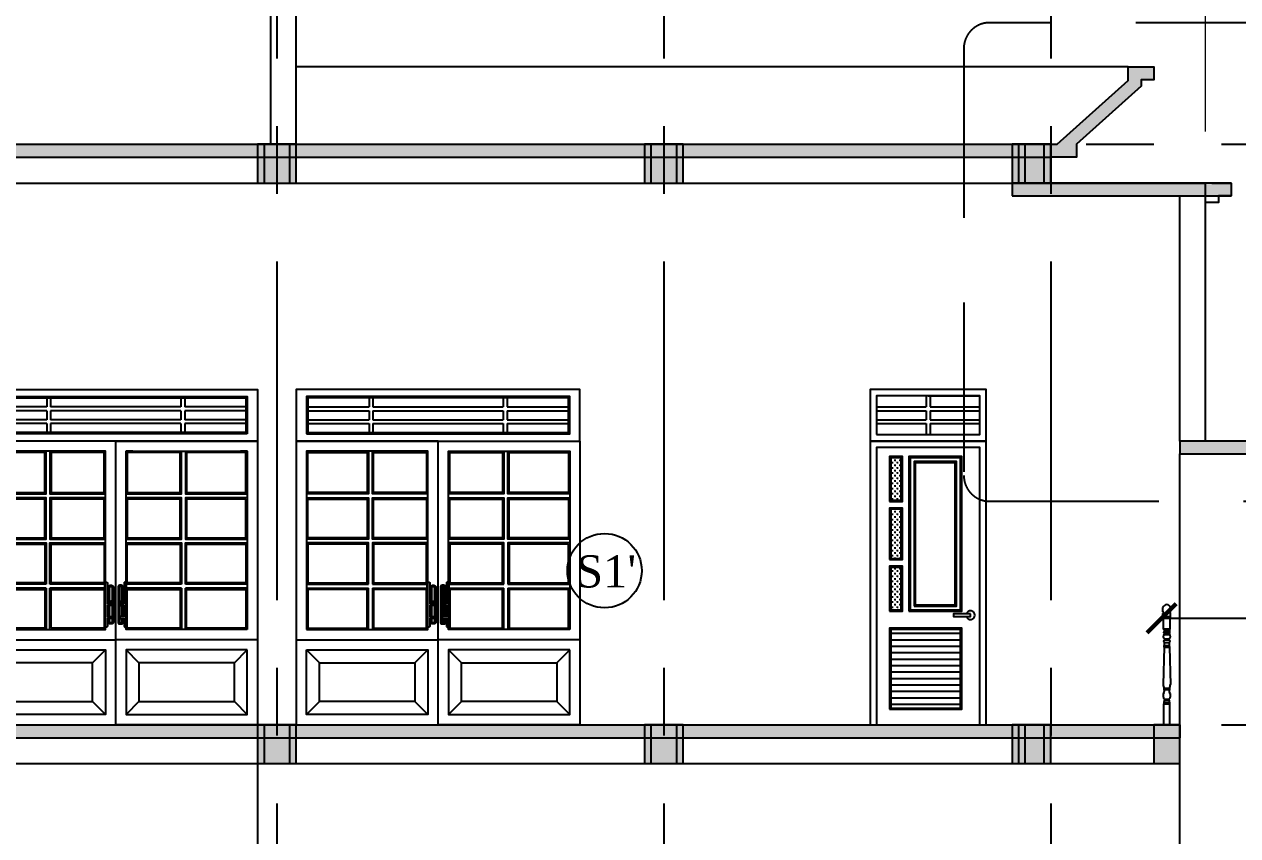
# Model space of a CAD drawing. Header units: inches. Extents: x 452443 to 881249, y 975131 to 1198310.
# Drawn here: x 753902 to 763311, y 1046851 to 1053141 of the extents above; entities that cross this region are included whole.
import ezdxf

# ---------------------------------------------------------------- set-up
doc = ezdxf.new("R2010")
doc.units = ezdxf.units.IN
doc.header["$LTSCALE"] = 3.5
doc.header["$MEASUREMENT"] = 0
doc.linetypes.add('CENTER', pattern=[2, 1.25, -0.25, 0.25, -0.25])
doc.linetypes.add('HIDDEN', pattern=[0.375, 0.25, -0.125])
for name, color, linetype in [('cot', 1, 'Continuous'), ('cotnha', 1, 'Continuous'), ('CUA', 4, 'Continuous'), ('HA', 8, 'Continuous'), ('hatch', 4, 'Continuous'), ('NCUAMANH', 32, 'Continuous'), ('Netthay_126', 126, 'Continuous'), ('phong', 2, 'Continuous'), ('thuocdo', 3, 'Continuous'), ('Truc', 252, 'Continuous'), ('Vat dung 2', 9, 'Continuous'), ('VATLIEU', 35, 'Continuous')]:
    doc.layers.add(name, color=color, linetype=linetype)
doc.styles.add('CHUGHICHU', font='VTIMESN0.TTF')
doc.styles.add('romand', font='romand.shx')
doc.styles.get("Standard").update_dxf_attribs({"font": 'times.ttf'})
doc.dimstyles.new('50', dxfattribs={"dimscale": 75, "dimtxt": 2.5, "dimasz": 30, "dimexe": 2, "dimexo": 0, "dimgap": 1, "dimtad": 1, "dimdec": 0, "dimdsep": 46, "dimtxsty": 'CHUGHICHU', "dimblk": 'ARCHTICK', "dimcen": 1.5, "dimdle": 2, "dimclrd": 256, "dimclre": 256, "dimclrt": 7, "dimadec": 0, "dimazin": 0, "dimtfac": 1, "dimtdec": 0, "dimtofl": 0, "dimtmove": 2, "dimatfit": 3, "dimldrblk": 'ARCHTICK', "dimfxl": 1, "dimtolj": 1, "dimtzin": 0, "dimlwd": -1, "dimlwe": -1, "dimarcsym": 0})
doc.dimstyles.new('TL100', dxfattribs={"dimscale": 100, "dimtxt": 2.5, "dimasz": 2, "dimexe": 2, "dimexo": 1, "dimgap": 1, "dimtad": 1, "dimdec": 0, "dimzin": 0, "dimdsep": 46, "dimtxsty": 'romand', "dimblk": 'ARCHTICK', "dimcen": 2, "dimdle": 2, "dimclrd": 256, "dimclre": 256, "dimclrt": 7, "dimadec": 0, "dimazin": 0, "dimtfac": 0.004, "dimtdec": 0, "dimtmove": 2, "dimatfit": 3, "dimfxl": 1, "dimtolj": 1, "dimtzin": 0, "dimlwd": 20, "dimlwe": 20, "dimarcsym": 1})

# ---------------------------------------------------------------- blocks, each defined once
blk = doc.blocks.new('_ArchTick')
at = {"color": 0, "linetype": 'ByBlock', "const_width": 0.15}
blk.add_lwpolyline([(-0.5, -0.5), (0.5, 0.5)], dxfattribs=at)
blk = doc.blocks.new('*D2533')
at = {"layer": 'DEFPOINTS', "color": 0}
for p in [(763860.5, 1055124.2), (763860.5, 1052710.4), (763060.5, 1052210.4)]:
    blk.add_point(p, dxfattribs=at)
at = {"layer": 'thuocdo', "linetype": 'Continuous', "lineweight": 20}
for p, q in [((763060.5, 1052310.4), (763060.5, 1055324.2)), ((763860.5, 1052810.4), (763860.5, 1055324.2)), ((762860.5, 1055124.2), (764060.5, 1055124.2))]:
    blk.add_line(p, q, dxfattribs=at)
at = {"layer": 'thuocdo', "lineweight": 20, "xscale": 200, "yscale": 200, "zscale": 200, "rotation": 180}
blk.add_blockref('_ArchTick', (763060.5, 1055124.2), dxfattribs=at)
at = {"layer": 'thuocdo', "lineweight": 20, "xscale": 200, "yscale": 200, "zscale": 200}
blk.add_blockref('_ArchTick', (763860.5, 1055124.2), dxfattribs=at)
at = {"layer": 'thuocdo', "color": 7, "insert": (763460.5, 1055599.2), "char_height": 250, "attachment_point": 5, "style": 'romand'}
blk.add_mtext('\\A1;800', dxfattribs=at)
blk = doc.blocks.new('DI2200x2600')
at = {"layer": 'Vat dung 2', "ltscale": 15}
h = blk.add_hatch(color=256, dxfattribs=at)
edge = h.paths.add_edge_path()
edge.add_line((-64.9, 824.1), (-64.9, 764.1))
edge.add_ellipse((-72.4, 764.1), major_axis=(-5.3, 5.3), ratio=1, start_angle=135, end_angle=225, ccw=False)
edge.add_line((-72.4, 756.6), (-77.4, 756.6))
edge.add_ellipse((-77.4, 764.1), major_axis=(-5.3, 5.3), ratio=1, start_angle=45, end_angle=135, ccw=False)
edge.add_line((-84.9, 764.1), (-84.9, 1099.1))
edge.add_ellipse((-77.4, 1099.1), major_axis=(-5.3, 5.3), ratio=1, start_angle=-45, end_angle=45, ccw=False)
edge.add_line((-77.4, 1106.6), (-72.4, 1106.6))
edge.add_ellipse((-72.4, 1099.1), major_axis=(5.3, 5.3), ratio=1, start_angle=315, end_angle=405, ccw=False)
edge.add_line((-64.9, 1099.1), (-64.9, 939.1))
edge.add_line((-64.9, 939.1), (-36.8, 939.1))
edge.add_ellipse((-36.8, 934.1), major_axis=(-3.54, 3.54), ratio=1, start_angle=225, end_angle=315, ccw=False)
edge.add_line((-31.8, 934.1), (-31.8, 929.1))
edge.add_ellipse((-36.8, 929.1), major_axis=(3.54, 3.54), ratio=1, start_angle=225, end_angle=315, ccw=False)
edge.add_line((-36.8, 924.1), (-64.9, 924.1))
edge.add_line((-64.9, 924.1), (-64.9, 839.1))
edge.add_line((-64.9, 839.1), (-36.8, 839.1))
edge.add_ellipse((-36.8, 834.1), major_axis=(-3.54, 3.54), ratio=1, start_angle=225, end_angle=315, ccw=False)
edge.add_line((-31.8, 834.1), (-31.8, 829.1))
edge.add_ellipse((-36.8, 829.1), major_axis=(3.54, 3.54), ratio=1, start_angle=225, end_angle=315, ccw=False)
edge.add_line((-36.8, 824.1), (-64.9, 824.1))
h = blk.add_hatch(color=256, dxfattribs=at)
edge = h.paths.add_edge_path()
edge.add_ellipse((-32.8, 1066.6), major_axis=(3.54, 3.54), ratio=1, start_angle=315, end_angle=405)
edge.add_line((-32.8, 1071.6), (-42.8, 1071.6))
edge.add_ellipse((-42.8, 1066.6), major_axis=(-3.54, 3.54), ratio=1, start_angle=-45, end_angle=45)
edge.add_line((-47.8, 1066.6), (-47.8, 950.9))
edge.add_line((-47.8, 950.9), (-45.4, 950.9))
edge.add_ellipse((-37.8, 950.9), major_axis=(5.34, 5.34), ratio=1, start_angle=-45, end_angle=135, ccw=False)
edge.add_line((-30.3, 950.9), (-27.8, 950.9))
edge.add_line((-27.8, 950.9), (-27.8, 1066.6))
h = blk.add_hatch(color=256, dxfattribs=at)
edge = h.paths.add_edge_path()
edge.add_ellipse((32.8, 1066.6), major_axis=(-3.54, 3.54), ratio=1, start_angle=-45, end_angle=45, ccw=False)
edge.add_line((32.8, 1071.6), (42.8, 1071.6))
edge.add_ellipse((42.8, 1066.6), major_axis=(3.54, 3.54), ratio=1, start_angle=315, end_angle=405, ccw=False)
edge.add_line((47.8, 1066.6), (47.8, 950.9))
edge.add_line((47.8, 950.9), (45.4, 950.9))
edge.add_ellipse((37.8, 950.9), major_axis=(-5.34, 5.34), ratio=1, start_angle=225, end_angle=405)
edge.add_line((30.3, 950.9), (27.8, 950.9))
edge.add_line((27.8, 950.9), (27.8, 1066.6))
h = blk.add_hatch(color=256, dxfattribs=at)
edge = h.paths.add_edge_path()
edge.add_line((64.9, 824.1), (64.9, 764.1))
edge.add_ellipse((72.4, 764.1), major_axis=(5.3, 5.3), ratio=1, start_angle=135, end_angle=225)
edge.add_line((72.4, 756.6), (77.4, 756.6))
edge.add_ellipse((77.4, 764.1), major_axis=(5.3, 5.3), ratio=1, start_angle=225, end_angle=315)
edge.add_line((84.9, 764.1), (84.9, 1099.1))
edge.add_ellipse((77.4, 1099.1), major_axis=(5.3, 5.3), ratio=1, start_angle=315, end_angle=405)
edge.add_line((77.4, 1106.6), (72.4, 1106.6))
edge.add_ellipse((72.4, 1099.1), major_axis=(-5.3, 5.3), ratio=1, start_angle=-45, end_angle=45)
edge.add_line((64.9, 1099.1), (64.9, 939.1))
edge.add_line((64.9, 939.1), (36.8, 939.1))
edge.add_ellipse((36.8, 934.1), major_axis=(3.54, 3.54), ratio=1, start_angle=45, end_angle=135)
edge.add_line((31.8, 934.1), (31.8, 929.1))
edge.add_ellipse((36.8, 929.1), major_axis=(-3.54, 3.54), ratio=1, start_angle=45, end_angle=135)
edge.add_line((36.8, 924.1), (64.9, 924.1))
edge.add_line((64.9, 924.1), (64.9, 839.1))
edge.add_line((64.9, 839.1), (36.8, 839.1))
edge.add_ellipse((36.8, 834.1), major_axis=(3.54, 3.54), ratio=1, start_angle=45, end_angle=135)
edge.add_line((31.8, 834.1), (31.8, 829.1))
edge.add_ellipse((36.8, 829.1), major_axis=(-3.54, 3.54), ratio=1, start_angle=45, end_angle=135)
edge.add_line((36.8, 824.1), (64.9, 824.1))
h = blk.add_hatch(color=256, dxfattribs=at)
edge = h.paths.add_edge_path()
edge.add_line((-27.8, 950.9), (-30.3, 950.9))
edge.add_ellipse((-37.8, 950.9), major_axis=(5.34, 5.34), ratio=1, start_angle=135, end_angle=315, ccw=False)
edge.add_line((-45.4, 950.9), (-47.8, 950.9))
edge.add_line((-47.8, 950.9), (-47.8, 939.1))
edge.add_line((-47.8, 939.1), (-36.8, 939.1))
edge.add_ellipse((-36.8, 934.1), major_axis=(-3.54, 3.54), ratio=1, start_angle=225, end_angle=315, ccw=False)
edge.add_line((-31.8, 934.1), (-31.8, 929.1))
edge.add_ellipse((-36.8, 929.1), major_axis=(3.54, 3.54), ratio=1, start_angle=225, end_angle=315, ccw=False)
edge.add_line((-36.8, 924.1), (-47.8, 924.1))
edge.add_line((-47.8, 924.1), (-47.8, 839.1))
edge.add_line((-47.8, 839.1), (-36.8, 839.1))
edge.add_ellipse((-36.8, 834.1), major_axis=(-3.54, 3.54), ratio=1, start_angle=225, end_angle=315, ccw=False)
edge.add_line((-31.8, 834.1), (-31.8, 829.1))
edge.add_ellipse((-36.8, 829.1), major_axis=(3.54, 3.54), ratio=1, start_angle=225, end_angle=315, ccw=False)
edge.add_line((-36.8, 824.1), (-47.8, 824.1))
edge.add_line((-47.8, 824.1), (-47.8, 796.6))
edge.add_ellipse((-42.8, 796.6), major_axis=(3.54, 3.54), ratio=1, start_angle=135, end_angle=225)
edge.add_line((-42.8, 791.6), (-32.8, 791.6))
edge.add_ellipse((-32.8, 796.6), major_axis=(-3.54, 3.54), ratio=1, start_angle=135, end_angle=225)
edge.add_line((-27.8, 796.6), (-27.8, 950.9))
h = blk.add_hatch(color=256, dxfattribs=at)
edge = h.paths.add_edge_path()
edge.add_line((27.8, 950.9), (30.3, 950.9))
edge.add_ellipse((37.8, 950.9), major_axis=(-5.34, 5.34), ratio=1, start_angle=45, end_angle=225)
edge.add_line((45.4, 950.9), (47.8, 950.9))
edge.add_line((47.8, 950.9), (47.8, 939.1))
edge.add_line((47.8, 939.1), (36.8, 939.1))
edge.add_ellipse((36.8, 934.1), major_axis=(3.54, 3.54), ratio=1, start_angle=45, end_angle=135)
edge.add_line((31.8, 934.1), (31.8, 929.1))
edge.add_ellipse((36.8, 929.1), major_axis=(-3.54, 3.54), ratio=1, start_angle=45, end_angle=135)
edge.add_line((36.8, 924.1), (47.8, 924.1))
edge.add_line((47.8, 924.1), (47.8, 839.1))
edge.add_line((47.8, 839.1), (36.8, 839.1))
edge.add_ellipse((36.8, 834.1), major_axis=(3.54, 3.54), ratio=1, start_angle=45, end_angle=135)
edge.add_line((31.8, 834.1), (31.8, 829.1))
edge.add_ellipse((36.8, 829.1), major_axis=(-3.54, 3.54), ratio=1, start_angle=45, end_angle=135)
edge.add_line((36.8, 824.1), (47.8, 824.1))
edge.add_line((47.8, 824.1), (47.8, 796.6))
edge.add_ellipse((42.8, 796.6), major_axis=(-3.54, 3.54), ratio=1, start_angle=135, end_angle=225, ccw=False)
edge.add_line((42.8, 791.6), (32.8, 791.6))
edge.add_ellipse((32.8, 796.6), major_axis=(3.54, 3.54), ratio=1, start_angle=135, end_angle=225, ccw=False)
edge.add_line((27.8, 796.6), (27.8, 950.9))
blk.add_lwpolyline([(-1010, 2265), (1010, 2265), (1010, 2535), (-1010, 2535)], close=True, dxfattribs=at)
for points in [[(-1010, 2110), (-550, 2110), (-550, 1800), (-1010, 1800), (-1010, 2110)], [(-90, 1800), (-500, 1800), (-500, 2110), (-90, 2110), (-90, 1800)], [(90, 2110), (500, 2110), (500, 1800), (90, 1800), (90, 2110)], [(1010, 1800), (550, 1800), (550, 2110), (1010, 2110), (1010, 1800)], [(-1010, 1750), (-550, 1750), (-550, 1450), (-1010, 1450), (-1010, 1750)], [(-90, 1450), (-500, 1450), (-500, 1750), (-90, 1750), (-90, 1450)], [(90, 1750), (500, 1750), (500, 1450), (90, 1450), (90, 1750)], [(1010, 1450), (550, 1450), (550, 1750), (1010, 1750), (1010, 1450)], [(-550, 1100), (-550, 1400), (-1010, 1400), (-1010, 1100), (-550, 1100)], [(-90, 1400), (-500, 1400), (-500, 1100), (-90, 1100), (-90, 1400)], [(500, 1100), (500, 1400), (90, 1400), (90, 1100), (500, 1100)], [(1010, 1400), (550, 1400), (550, 1100), (1010, 1100), (1010, 1400)], [(-550, 750), (-550, 1050), (-1010, 1050), (-1010, 750), (-550, 750)], [(-90, 1050), (-500, 1050), (-500, 750), (-90, 750), (-90, 1050)], [(500, 750), (500, 1050), (90, 1050), (90, 750), (500, 750)], [(1010, 1050), (550, 1050), (550, 750), (1010, 750), (1010, 1050)], [(-57.8, 839.1), (-57.8, 924.1)], [(-47.8, 839.1), (-47.8, 924.1)], [(47.8, 839.1), (47.8, 924.1)], [(57.8, 839.1), (57.8, 924.1)]]:
    blk.add_lwpolyline(points, dxfattribs=at)
for points in [[(-64.9, 939.1), (-36.8, 939.1, -0.414214), (-31.8, 934.1), (-31.8, 929.1, -0.414214), (-36.8, 924.1), (-64.9, 924.1), (-64.9, 839.1), (-36.8, 839.1, -0.414214), (-31.8, 834.1), (-31.8, 829.1, -0.414214), (-36.8, 824.1), (-64.9, 824.1), (-64.9, 764.1, -0.414214), (-72.4, 756.6), (-77.4, 756.6, -0.414214), (-84.9, 764.1), (-84.9, 1099.1, -0.414214), (-77.4, 1106.6), (-72.4, 1106.6, -0.414214), (-64.9, 1099.1)], [(64.9, 939.1), (36.8, 939.1, 0.414214), (31.8, 934.1), (31.8, 929.1, 0.414214), (36.8, 924.1), (64.9, 924.1), (64.9, 839.1), (36.8, 839.1, 0.414214), (31.8, 834.1), (31.8, 829.1, 0.414214), (36.8, 824.1), (64.9, 824.1), (64.9, 764.1, 0.414214), (72.4, 756.6), (77.4, 756.6, 0.414214), (84.9, 764.1), (84.9, 1099.1, 0.414214), (77.4, 1106.6), (72.4, 1106.6, 0.414214), (64.9, 1099.1)]]:
    blk.add_lwpolyline(points, format="xyb", close=True, dxfattribs=at)
for points in [[(-57.8, 939.1), (-57.8, 1066.6, -0.414214), (-42.8, 1081.6), (-32.8, 1081.6, -0.414214), (-17.8, 1066.6), (-17.8, 796.6, -0.414214), (-32.8, 781.6), (-42.8, 781.6, -0.414214), (-57.8, 796.6), (-57.8, 824.1)], [(-47.8, 939.1), (-47.8, 1066.6, -0.414214), (-42.8, 1071.6), (-32.8, 1071.6, -0.414214), (-27.8, 1066.6), (-27.8, 796.6, -0.414214), (-32.8, 791.6), (-42.8, 791.6, -0.414214), (-47.8, 796.6), (-47.8, 824.1)], [(57.8, 939.1), (57.8, 1066.6, 0.414214), (42.8, 1081.6), (32.8, 1081.6, 0.414214), (17.8, 1066.6), (17.8, 796.6, 0.414214), (32.8, 781.6), (42.8, 781.6, 0.414214), (57.8, 796.6), (57.8, 824.1)], [(47.8, 939.1), (47.8, 1066.6, 0.414214), (42.8, 1071.6), (32.8, 1071.6, 0.414214), (27.8, 1066.6), (27.8, 796.6, 0.414214), (32.8, 791.6), (42.8, 791.6, 0.414214), (47.8, 796.6), (47.8, 824.1)]]:
    blk.add_lwpolyline(points, format="xyb", dxfattribs=at)
for centre, radius in [((-37.8, 950.9), 7.56), ((-37.8, 950.9), 4.56), ((37.8, 950.9), 7.56), ((37.8, 950.9), 4.56)]:
    blk.add_circle(centre, radius, dxfattribs=at)
at = {"layer": 'VATLIEU', "ltscale": 15}
for p, q in [((-535, 2545), (-535, 2465)), ((-505, 2545), (-505, 2465)), ((505, 2545), (505, 2465)), ((535, 2545), (535, 2465)), ((-1020, 2465), (-535, 2465)), ((-505, 2465), (505, 2465)), ((535, 2465), (1020, 2465)), ((-1020, 2435), (-535, 2435)), ((-1020, 2365), (-535, 2365)), ((-535, 2435), (-535, 2365)), ((-505, 2435), (-505, 2365)), ((-505, 2435), (505, 2435)), ((-505, 2365), (505, 2365)), ((505, 2435), (505, 2365)), ((535, 2435), (535, 2365)), ((535, 2435), (1020, 2435)), ((535, 2365), (1020, 2365)), ((-1020, 2335), (-535, 2335)), ((-535, 2335), (-535, 2255)), ((-505, 2335), (505, 2335)), ((-505, 2335), (-505, 2255)), ((505, 2335), (505, 2255)), ((535, 2335), (1020, 2335)), ((535, 2335), (535, 2255)), ((-1020, 1090), (-540, 1090)), ((-1020, 1060), (-540, 1060)), ((-510, 1090), (-80, 1090)), ((-510, 1060), (-80, 1060)), ((80, 1090), (510, 1090)), ((80, 1060), (510, 1060)), ((540, 1090), (1020, 1090)), ((540, 1060), (1020, 1060)), ((-1100, 660), (0, 660)), ((1100, 660), (0, 660)), ((-920, 480), (-1020, 580)), ((-180, 480), (-80, 580)), ((180, 480), (80, 580)), ((920, 480), (1020, 580)), ((-920, 180), (-1020, 80)), ((-180, 180), (-80, 80)), ((180, 180), (80, 80)), ((920, 180), (1020, 80))]:
    blk.add_line(p, q, dxfattribs=at)
for points in [[(-1100, 2200), (1100, 2200), (1100, 2600), (-1100, 2600)], [(-1020, 2255), (1020, 2255), (1020, 2545), (-1020, 2545)], [(-1100, 0), (0, 0), (0, 2200), (-1100, 2200)], [(1100, 0), (0, 0), (0, 2200), (1100, 2200)], [(-1020, 740), (-80, 740), (-80, 2120), (-1020, 2120)], [(1020, 740), (80, 740), (80, 2120), (1020, 2120)], [(-1020, 580), (-80, 580), (-80, 80), (-1020, 80)], [(1020, 580), (80, 580), (80, 80), (1020, 80)], [(-920, 480), (-180, 480), (-180, 180), (-920, 180)], [(180, 480), (920, 480), (920, 180), (180, 180)]]:
    blk.add_lwpolyline(points, close=True, dxfattribs=at)
for points in [[(-1020, 2120), (-966.6, 2120)], [(-540, 2120), (-540, 1790), (-1020, 1790)], [(-80, 1790), (-510, 1790), (-510, 2120)], [(-133.4, 2120), (-80, 2120)], [(510, 2120), (510, 1790), (80, 1790)], [(1020, 1790), (540, 1790), (540, 2120)], [(-1020, 1760), (-540, 1760), (-540, 1440), (-1020, 1440)], [(-80, 1440), (-510, 1440), (-510, 1760), (-80, 1760)], [(80, 1760), (510, 1760), (510, 1440), (80, 1440)], [(1020, 1440), (540, 1440), (540, 1760), (1020, 1760)], [(-540, 1090), (-540, 1410), (-1020, 1410)], [(-80, 1410), (-510, 1410), (-510, 1090)], [(510, 1090), (510, 1410), (80, 1410)], [(1020, 1410), (540, 1410), (540, 1090)], [(-540, 740), (-540, 1060)], [(-510, 1060), (-510, 740)], [(510, 740), (510, 1060)], [(540, 1060), (540, 740)]]:
    blk.add_lwpolyline(points, dxfattribs=at)
blk = doc.blocks.new('cuadi900x2600')
at = {"layer": 'CUA'}
h = blk.add_hatch(dxfattribs=at)
h.set_pattern_fill('ANSI31', color=256, scale=400, angle=315, style=0)
h.set_pattern_definition([(0, (150, 120), (2e-14, 50), [])])
h.paths.add_polyline_path([(700, 739.1), (160, 739.1), (160, 130), (700, 130)])
at = {"layer": 'hatch'}
h = blk.add_hatch(dxfattribs=at)
h.set_pattern_fill('CROSS', color=256, scale=80, style=0)
h.set_pattern_definition([(0, (21608.668, -13677.254), (20, 20), [10, -30]), (90, (21613.668, -13682.254), (-20, 20), [10, -30])])
h.paths.add_polyline_path([(160, 1740.5), (240, 1740.5), (240, 2070.5), (160, 2070.5)])
h.paths.add_polyline_path([(160, 1290.5), (240, 1290.5), (240, 1670.5), (160, 1670.5)])
h.paths.add_polyline_path([(160, 890.5), (240, 890.5), (240, 1220.5), (160, 1220.5)])
at = {"layer": 'CUA'}
for p, q in [((50, 2465), (435, 2465)), ((465, 2465), (850, 2465)), ((50, 2435), (435, 2435)), ((50, 2365), (435, 2365)), ((465, 2435), (850, 2435)), ((465, 2365), (850, 2365)), ((50, 2335), (435, 2335)), ((465, 2335), (850, 2335))]:
    blk.add_line(p, q, dxfattribs=at)
for points in [[(0, 2200), (900, 2200), (900, 2600), (0, 2600)], [(50, 2250), (850, 2250), (850, 2550), (50, 2550)], [(0, 0), (900, 0), (900, 2200), (0, 2200)], [(50, 0), (850, 0), (850, 2150), (50, 2150)], [(150, 1730.5), (250, 1730.5), (250, 2080.5), (150, 2080.5)], [(300, 880.5), (710, 880.5), (710, 2080.5), (300, 2080.5)], [(150, 1280.5), (250, 1280.5), (250, 1680.5), (150, 1680.5)], [(150, 880.5), (250, 880.5), (250, 1230.5), (150, 1230.5)], [(778.4, 859.8), (646.7, 859.8), (646.7, 840.2), (778.4, 840.2)], [(778.4, 859.8), (646.7, 859.8), (646.7, 840.2), (778.4, 840.2)], [(150, 120), (710, 120), (710, 749.1), (150, 749.1)]]:
    blk.add_lwpolyline(points, close=True, dxfattribs=at)
for points in [[(450, 2550), (50, 2550)], [(435, 2550), (435, 2465)], [(450, 2550), (850, 2550)], [(465, 2550), (465, 2465)], [(435, 2435), (435, 2365)], [(465, 2435), (465, 2365)], [(435, 2335), (435, 2250)], [(465, 2335), (465, 2250)]]:
    blk.add_lwpolyline(points, dxfattribs=at)
blk.add_arc((778.4, 850), 33.7, 196.91721, 163.08279, dxfattribs=at)
blk.add_arc((778.4, 850), 33.7, 196.91721, 163.08279, dxfattribs=at)
at = {"layer": 'HA', "ltscale": 50}
for points in [[(160, 1740.5), (240, 1740.5), (240, 2070.5), (160, 2070.5)], [(310, 890.5), (700, 890.5), (700, 2070.5), (310, 2070.5)], [(340, 920.5), (670, 920.5), (670, 2040.5), (340, 2040.5)], [(350, 930.5), (660, 930.5), (660, 2030.5), (350, 2030.5)], [(160, 1290.5), (240, 1290.5), (240, 1670.5), (160, 1670.5)], [(160, 890.5), (240, 890.5), (240, 1220.5), (160, 1220.5)], [(160, 130), (700, 130), (700, 739.1), (160, 739.1)]]:
    blk.add_lwpolyline(points, close=True, dxfattribs=at)

msp = doc.modelspace()

# ---------------------------------------------------------------- hatches: boundary and pattern name
at = {"layer": 'cot'}
h = msp.add_hatch(color=256, dxfattribs=at)
h.dxf.hatch_style = 1
h.paths.add_polyline_path([(761860.5, 1052110.4), (761860.5, 1052210.4), (761911, 1052210.4), (762460.5, 1052704.9), (762460.5, 1052810.4), (762660.5, 1052810.4), (762660.5, 1052710.4), (762560.5, 1052710.4), (762560.5, 1052660.4), (762060.5, 1052210.4), (762060.5, 1052110.4)])
h = msp.add_hatch(color=256, dxfattribs=at)
h.dxf.hatch_style = 1
h.paths.add_polyline_path([(755710.5, 1052210.4), (752960.5, 1052210.4), (752960.5, 1052110.4), (755710.5, 1052110.4)])
h.paths.add_polyline_path([(759810.5, 1052210.4), (756010.5, 1052210.4), (756010.5, 1052110.4), (759810.5, 1052110.4)])
h.paths.add_polyline_path([(761860.5, 1052110.4), (761860.5, 1052210.4), (759810.5, 1052210.4), (759810.5, 1052110.4)])
h = msp.add_hatch(color=256, dxfattribs=at)
h.dxf.hatch_style = 1
h.paths.add_polyline_path([(756010.5, 1052210.4), (755710.5, 1052210.4), (755710.5, 1051910.4), (756010.5, 1051910.4)])
h = msp.add_hatch(color=256, dxfattribs=at)
h.dxf.hatch_style = 1
h.paths.add_polyline_path([(755960.5, 1052210.4), (755760.5, 1052210.4), (755760.5, 1051910.4), (755960.5, 1051910.4)])
h = msp.add_hatch(color=256, dxfattribs=at)
h.dxf.hatch_style = 1
h.paths.add_polyline_path([(759010.5, 1052210.4), (758710.5, 1052210.4), (758710.5, 1051910.4), (759010.5, 1051910.4)])
h = msp.add_hatch(color=256, dxfattribs=at)
h.dxf.hatch_style = 1
h.paths.add_polyline_path([(758960.5, 1052210.4), (758760.5, 1052210.4), (758760.5, 1051910.4), (758960.5, 1051910.4)])
h = msp.add_hatch(color=256, dxfattribs=at)
h.dxf.hatch_style = 1
h.paths.add_polyline_path([(761860.5, 1052210.4), (761560.5, 1052210.4), (761560.5, 1051910.4), (761860.5, 1051910.4)])
h = msp.add_hatch(color=256, dxfattribs=at)
h.dxf.hatch_style = 1
h.paths.add_polyline_path([(761810.5, 1052210.4), (761610.5, 1052210.4), (761610.5, 1051910.4), (761810.5, 1051910.4)])
h = msp.add_hatch(color=256, dxfattribs=at)
h.dxf.hatch_style = 1
h.paths.add_polyline_path([(761860.5, 1052210.4), (761660.5, 1052210.4), (761660.5, 1051910.4), (761860.5, 1051910.4)])
msp.add_hatch(color=256, dxfattribs=at).paths.add_polyline_path([(763060.5, 1051910.4), (761560.5, 1051910.4), (761560.5, 1051810.4), (763060.5, 1051810.4)])
h = msp.add_hatch(color=256, dxfattribs=at)
h.dxf.hatch_style = 1
h.paths.add_polyline_path([(763260.5, 1051910.4), (763110.5, 1051910.4), (763060.5, 1051910.4), (763060.5, 1051810.4), (763260.5, 1051810.4)])
h = msp.add_hatch(color=256, dxfattribs=at)
h.dxf.hatch_style = 1
h.paths.add_polyline_path([(763760.5, 1049910.4), (762860.5, 1049910.4), (762860.5, 1049810.4), (763760.5, 1049810.4)])
h = msp.add_hatch(color=256, dxfattribs=at)
h.dxf.hatch_style = 1
h.paths.add_polyline_path([(752860.5, 1047710.4), (752860.5, 1047610.4)], flags=17)
h.paths.add_polyline_path([(755560.5, 1047710.4), (752860.5, 1047710.4), (752860.5, 1047610.4), (755560.5, 1047610.4)])
h.paths.add_polyline_path([(759160.5, 1047710.4), (755560.5, 1047710.4), (755560.5, 1047610.4), (759160.5, 1047610.4)])
h.paths.add_polyline_path([(762860.5, 1047710.4), (759160.5, 1047710.4), (759160.5, 1047610.4), (762860.5, 1047610.4)])
h = msp.add_hatch(color=256, dxfattribs=at)
h.dxf.hatch_style = 1
h.paths.add_polyline_path([(756010.5, 1047710.4), (755710.5, 1047710.4), (755710.5, 1047410.4), (756010.5, 1047410.4)])
h = msp.add_hatch(color=256, dxfattribs=at)
h.dxf.hatch_style = 1
h.paths.add_polyline_path([(756010.5, 1047710.4), (755710.5, 1047710.4), (755710.5, 1047410.4), (756010.5, 1047410.4)])
h = msp.add_hatch(color=256, dxfattribs=at)
h.dxf.hatch_style = 1
h.paths.add_polyline_path([(755960.5, 1047710.4), (755760.5, 1047710.4), (755760.5, 1047410.4), (755960.5, 1047410.4)])
h = msp.add_hatch(color=256, dxfattribs=at)
h.dxf.hatch_style = 1
h.paths.add_polyline_path([(755960.5, 1047710.4), (755760.5, 1047710.4), (755760.5, 1047410.4), (755960.5, 1047410.4)])
h = msp.add_hatch(color=256, dxfattribs=at)
h.dxf.hatch_style = 1
h.paths.add_polyline_path([(759010.5, 1047710.4), (758710.5, 1047710.4), (758710.5, 1047410.4), (759010.5, 1047410.4)])
h = msp.add_hatch(color=256, dxfattribs=at)
h.dxf.hatch_style = 1
h.paths.add_polyline_path([(759010.5, 1047710.4), (758710.5, 1047710.4), (758710.5, 1047410.4), (759010.5, 1047410.4)])
h = msp.add_hatch(color=256, dxfattribs=at)
h.dxf.hatch_style = 1
h.paths.add_polyline_path([(758960.5, 1047710.4), (758760.5, 1047710.4), (758760.5, 1047410.4), (758960.5, 1047410.4)])
h = msp.add_hatch(color=256, dxfattribs=at)
h.dxf.hatch_style = 1
h.paths.add_polyline_path([(758960.5, 1047710.4), (758760.5, 1047710.4), (758760.5, 1047410.4), (758960.5, 1047410.4)])
h = msp.add_hatch(color=256, dxfattribs=at)
h.dxf.hatch_style = 1
h.paths.add_polyline_path([(761860.5, 1047710.4), (761560.5, 1047710.4), (761560.5, 1047410.4), (761860.5, 1047410.4)])
h = msp.add_hatch(color=256, dxfattribs=at)
h.dxf.hatch_style = 1
h.paths.add_polyline_path([(761860.5, 1047710.4), (761560.5, 1047710.4), (761560.5, 1047410.4), (761860.5, 1047410.4)])
h = msp.add_hatch(color=256, dxfattribs=at)
h.dxf.hatch_style = 1
h.paths.add_polyline_path([(761810.5, 1047710.4), (761610.5, 1047710.4), (761610.5, 1047410.4), (761810.5, 1047410.4)])
h = msp.add_hatch(color=256, dxfattribs=at)
h.dxf.hatch_style = 1
h.paths.add_polyline_path([(761810.5, 1047710.4), (761610.5, 1047710.4), (761610.5, 1047410.4), (761810.5, 1047410.4)])
h = msp.add_hatch(color=256, dxfattribs=at)
h.dxf.hatch_style = 1
h.paths.add_polyline_path([(761860.5, 1047710.4), (761660.5, 1047710.4), (761660.5, 1047410.4), (761860.5, 1047410.4)])
h = msp.add_hatch(color=256, dxfattribs=at)
h.dxf.hatch_style = 1
h.paths.add_polyline_path([(762860.5, 1047710.4), (762660.5, 1047710.4), (762660.5, 1047410.4), (762860.5, 1047410.4)])

# ---------------------------------------------------------------- linework, layer by layer
at = {"linetype": 'HIDDEN', "ltscale": 1500}
msp.add_lwpolyline([(761386.3, 1049443.5), (763833.6, 1049443.5, 0.414214), (764033.6, 1049643.5), (764033.6, 1052953.2, 0.414214), (763833.6, 1053153.2), (761386.3, 1053153.2, 0.414214), (761186.3, 1052953.2), (761186.3, 1049643.5, 0.414214)], format="xyb", close=True, dxfattribs=at)
at = {"layer": 'cot'}
for points in [[(761860.5, 1052210.4), (761911, 1052210.4), (762460.5, 1052704.9), (762460.5, 1052810.4), (762660.5, 1052810.4), (762660.5, 1052710.4), (762560.5, 1052710.4), (762560.5, 1052660.4), (762060.5, 1052210.4), (762060.5, 1052110.4), (761860.5, 1052110.4), (761860.5, 1051910.4)], [(752760.5, 1052210.4), (761860.5, 1052210.4)], [(752760.5, 1052110.4), (761860.5, 1052110.4)]]:
    msp.add_lwpolyline(points, dxfattribs=at)
for points in [[(755710.5, 1051910.4), (756010.5, 1051910.4), (756010.5, 1052210.4), (755710.5, 1052210.4)], [(755760.5, 1051910.4), (755960.5, 1051910.4), (755960.5, 1052210.4), (755760.5, 1052210.4)], [(758710.5, 1051910.4), (759010.5, 1051910.4), (759010.5, 1052210.4), (758710.5, 1052210.4)], [(758760.5, 1051910.4), (758960.5, 1051910.4), (758960.5, 1052210.4), (758760.5, 1052210.4)], [(761560.5, 1051910.4), (761860.5, 1051910.4), (761860.5, 1052210.4), (761560.5, 1052210.4)], [(761610.5, 1051910.4), (761810.5, 1051910.4), (761810.5, 1052210.4), (761610.5, 1052210.4)], [(761660.5, 1051910.4), (761860.5, 1051910.4), (761860.5, 1052210.4), (761660.5, 1052210.4)], [(761560.5, 1051810.4), (763060.5, 1051810.4), (763060.5, 1051910.4), (761560.5, 1051910.4)], [(755710.5, 1047410.4), (756010.5, 1047410.4), (756010.5, 1047710.4), (755710.5, 1047710.4)], [(755710.5, 1047410.4), (756010.5, 1047410.4), (756010.5, 1047710.4), (755710.5, 1047710.4)], [(755760.5, 1047410.4), (755960.5, 1047410.4), (755960.5, 1047710.4), (755760.5, 1047710.4)], [(755760.5, 1047410.4), (755960.5, 1047410.4), (755960.5, 1047710.4), (755760.5, 1047710.4)], [(758710.5, 1047410.4), (759010.5, 1047410.4), (759010.5, 1047710.4), (758710.5, 1047710.4)], [(758710.5, 1047410.4), (759010.5, 1047410.4), (759010.5, 1047710.4), (758710.5, 1047710.4)], [(758760.5, 1047410.4), (758960.5, 1047410.4), (758960.5, 1047710.4), (758760.5, 1047710.4)], [(758760.5, 1047410.4), (758960.5, 1047410.4), (758960.5, 1047710.4), (758760.5, 1047710.4)], [(761560.5, 1047410.4), (761860.5, 1047410.4), (761860.5, 1047710.4), (761560.5, 1047710.4)], [(761560.5, 1047410.4), (761860.5, 1047410.4), (761860.5, 1047710.4), (761560.5, 1047710.4)], [(761610.5, 1047410.4), (761810.5, 1047410.4), (761810.5, 1047710.4), (761610.5, 1047710.4)], [(761610.5, 1047410.4), (761810.5, 1047410.4), (761810.5, 1047710.4), (761610.5, 1047710.4)], [(761660.5, 1047410.4), (761860.5, 1047410.4), (761860.5, 1047710.4), (761660.5, 1047710.4)], [(762660.5, 1047410.4), (762860.5, 1047410.4), (762860.5, 1047710.4), (762660.5, 1047710.4)]]:
    msp.add_lwpolyline(points, close=True, dxfattribs=at)
at = {"layer": 'cotnha'}
msp.add_lwpolyline([(762860.5, 1049810.4), (763760.5, 1049810.4), (763760.5, 1049910.4), (762860.5, 1049910.4)], close=True, dxfattribs=at)
for points in [[(753360.5, 1047710.4), (762860.5, 1047710.4)], [(762860.5, 1047710.4), (762860.5, 1047610.4)], [(753360.5, 1047610.4), (762860.5, 1047610.4)]]:
    msp.add_lwpolyline(points, dxfattribs=at)
at = {"layer": 'hatch'}
for points in [[(762730.5, 1048585.5), (762730.5, 1048619.2)], [(762730.5, 1048547.3), (762790.5, 1048547.3), (762790.5, 1048574)], [(762790.5, 1048547.3), (762730.5, 1048547.3), (762730.5, 1048574)], [(762730.5, 1048547.3), (762730.5, 1048574)], [(762790.5, 1048585.5), (762790.5, 1048619.2)], [(762790.5, 1048547.3), (762790.5, 1048574)]]:
    msp.add_lwpolyline(points, dxfattribs=at)
for centre, radius, start, end in [((762760.5, 1048610.7), 31.2, 15.96867, 164.03133), ((762730, 1048579.8), 5.77, 274.88024, 85.11976), ((762791, 1048579.8), 5.77, 94.88024, 265.11976)]:
    msp.add_arc(centre, radius, start, end, dxfattribs=at)
at = {"layer": 'NCUAMANH'}
for p, q in [((762738.9, 1048448.9), (762739.2, 1048433.8)), ((762738.9, 1048448.9), (762782.1, 1048448.9)), ((762782.1, 1048448.9), (762781.9, 1048433.8)), ((762739.2, 1048433.8), (762781.9, 1048433.8)), ((762740, 1048417.8), (762781.1, 1048417.8)), ((762740.3, 1048409.6), (762780.8, 1048409.6)), ((762742.1, 1048368.9), (762778.9, 1048368.9)), ((762742.7, 1048377.8), (762778.3, 1048377.8)), ((762743.3, 1048373.8), (762777.7, 1048373.8)), ((762740.8, 1048312.9), (762732.8, 1048023.2)), ((762740.8, 1048312.9), (762780.3, 1048312.9)), ((762741.1, 1048348), (762780, 1048348)), ((762741.1, 1048348), (762741.1, 1048324)), ((762741.1, 1048324), (762780, 1048324)), ((762780, 1048348), (762780, 1048324)), ((762780.3, 1048312.9), (762788.3, 1048023.2)), ((762739, 1047983.4), (762782, 1047983.4)), ((762739.8, 1047993.2), (762781.3, 1047993.2)), ((762738.4, 1047885.8), (762738.4, 1047871.3)), ((762738.4, 1047885.8), (762782.7, 1047885.8)), ((762743.8, 1047908.7), (762743.8, 1047903.5)), ((762743.8, 1047908.7), (762777.2, 1047908.7)), ((762743.8, 1047903.5), (762777.2, 1047903.5)), ((762777.2, 1047908.7), (762777.2, 1047903.5)), ((762782.7, 1047885.8), (762782.7, 1047871.3))]:
    msp.add_line(p, q, dxfattribs=at)
msp.add_lwpolyline([(762785.3, 1048547.3), (762785.3, 1048452.8), (762735.7, 1048452.8), (762735.7, 1048547.3)], dxfattribs=at)
msp.add_lwpolyline([(762735.7, 1047710.4), (762785.3, 1047710.4), (762785.3, 1047871.3), (762735.7, 1047871.3)], close=True, dxfattribs=at)
for centre, radius, start, end in [((762740.6, 1048453.5), 4.97, 188.93649, 249.76306), ((762780.4, 1048453.5), 4.97, 290.23694, 351.06351), ((762752.3, 1048394.6), 19.2, 128.57165, 240.3294), ((762746.9, 1048358.2), 11.7, 113.97115, 240.33211), ((762747.1, 1048426.2), 11, 136.21467, 229.58117), ((762737.1, 1048413.6), 5.12, 308.7531, 55.49778), ((762744.4, 1048376), 2.5, 132.81655, 242.95653), ((762742.1, 1048371.5), 2.59, 270.37537, 61.97253), ((762779, 1048371.5), 2.59, 118.02747, 269.62463), ((762776.6, 1048376), 2.5, 297.04347, 47.18345), ((762768.8, 1048394.6), 19.2, 299.6706, 51.42835), ((762784, 1048413.6), 5.12, 124.50222, 231.2469), ((762774.2, 1048358.2), 11.7, 299.66789, 66.02885), ((762773.9, 1048426.2), 11, 310.41883, 43.78533), ((762743.9, 1048318.3), 6.3, 116.50283, 240.57448), ((762777.2, 1048318.3), 6.3, 299.42552, 63.49717), ((762797.1, 1048022.4), 64.3, 179.30204, 206.99747), ((762741.8, 1047988.1), 5.5, 112.16275, 239.31337), ((762720.6, 1047971.9), 21.7, 326.10749, 31.84309), ((762800.4, 1047971.9), 21.7, 148.15691, 213.89251), ((762724, 1048022.4), 64.3, 333.00253, 0.69796), ((762779.2, 1047988.1), 5.5, 300.68663, 67.83725), ((762770.7, 1047937.3), 39.2, 144.84953, 226.71282), ((762765.9, 1047887), 27.6, 143.31082, 182.37768), ((762750.3, 1047937.3), 39.2, 313.28718, 35.15047), ((762755.1, 1047887), 27.6, 357.62232, 36.68918)]:
    msp.add_arc(centre, radius, start, end, dxfattribs=at)
at = {"layer": 'Netthay_126'}
for p, q in [((763260.5, 1051910.4), (763060.5, 1051910.4)), ((763160.5, 1051760.4), (763060.5, 1051760.4)), ((763260.5, 1051810.4), (763160.5, 1051810.4)), ((763760.5, 1049910.4), (763060.5, 1049910.4)), ((755710.5, 1047710.4), (755710.5, 1040510.4))]:
    msp.add_line(p, q, dxfattribs=at)
at = {"layer": 'Netthay_126', "ltscale": 200}
for points in [[(754553.4, 1052682.1, 0, 100, 0), (754553.4, 1052976.3, 0, 0, 0), (754553.4, 1054461, 0, 0, 0)], [(760078.7, 1051302.2, 0, 100, 0), (760078.7, 1051603.8, 0, 0, 0), (760078.7, 1053285.3, 0, 0, 0)], [(758401.2, 1045953.3, 0, 100, 0), (758401.2, 1046247.4, 0, 0, 0), (758401.2, 1048617, 0, 0, 0)]]:
    msp.add_lwpolyline(points, format="xyseb", dxfattribs=at)
at = {"layer": 'Netthay_126'}
for points in [[(762460.5, 1052810.4), (756010.5, 1052810.4)], [(753210.5, 1051910.4), (762860.5, 1051910.4)], [(763110.5, 1051910.4), (763260.5, 1051910.4), (763260.5, 1051810.4), (763160.5, 1051810.4), (763160.5, 1051760.4), (763110.5, 1051760.4)], [(762860.5, 1040510.4), (762860.5, 1049810.4)], [(752980.5, 1047410.4), (762660.5, 1047410.4)]]:
    msp.add_lwpolyline(points, dxfattribs=at)
msp.add_circle((758401.2, 1048905.3), 288.2, dxfattribs=at)
at = {"layer": 'phong'}
for p, q in [((755810.5, 1054210.4), (755810.5, 1052210.4)), ((756010.5, 1052210.4), (756010.5, 1054210.4))]:
    msp.add_line(p, q, dxfattribs=at)
for points in [[(763060.5, 1049910.4), (763060.5, 1051910.4)], [(762860.5, 1049910.4), (762860.5, 1051810.4)]]:
    msp.add_lwpolyline(points, dxfattribs=at)
at = {"layer": 'thuocdo'}
msp.add_line((761860.5, 1051910.4), (763060.5, 1051910.4), dxfattribs=at)
msp.add_lwpolyline([(763060.5, 1051810.4), (763260.5, 1051810.4)], dxfattribs=at)
at = {"layer": 'Truc', "linetype": 'CENTER', "ltscale": 600}
for p, q in [((746385.7, 1052210.4), (772262.8, 1052210.4)), ((746385.7, 1047710.4), (772262.8, 1047710.4))]:
    msp.add_line(p, q, dxfattribs=at)
for points in [[(755860.5, 1055501.3), (755860.5, 1032188.8)], [(758860.5, 1055501.3), (758860.5, 1032188.8)], [(761860.5, 1055501.3), (761860.5, 1032188.8)]]:
    msp.add_lwpolyline(points, dxfattribs=at)

# ---------------------------------------------------------------- block references
at = {"xscale": -1}
msp.add_blockref('DI2200x2600', (754610.5, 1047710.4), dxfattribs=at)
msp.add_blockref('DI2200x2600', (757110.5, 1047710.4))
at = {"layer": 'thuocdo'}
msp.add_blockref('cuadi900x2600', (760460.5, 1047710.4), dxfattribs=at)

# ---------------------------------------------------------------- texts
at = {"insert": (758412.9, 1049025), "char_height": 250, "width": 489.6, "attachment_point": 2, "line_spacing_factor": 0.938532}
msp.add_mtext("S1'", dxfattribs=at)

# ---------------------------------------------------------------- dimensions: what is measured, and where the dimension line sits
at = {"layer": 'thuocdo'}
dim = msp.add_linear_dim(base=(763860.5, 1055124.2), p1=(763060.5, 1052210.4), p2=(763860.5, 1052710.4), dimstyle='TL100', dxfattribs=at)
dim.commit()
dim.dimension.update_dxf_attribs({"geometry": '*D2533', "text_midpoint": (763460.5, 1055599.2)})

# ---------------------------------------------------------------- leaders
msp.add_leader([(762720.3, 1048536.4), (766329.8, 1048536.4)], dimstyle='50', override={"dimasz": 3, "dimtad": 0})

doc.saveas('drawing.dxf')
